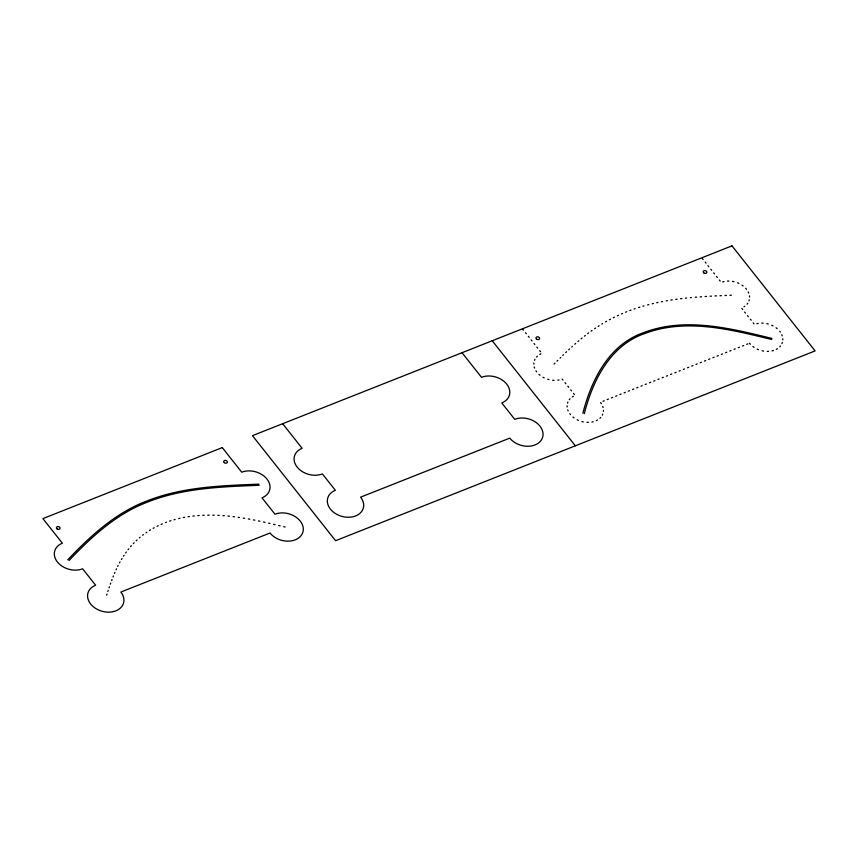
<?xml version="1.0" encoding="UTF-8"?>
<svg xmlns="http://www.w3.org/2000/svg" width="858" height="858" viewBox="0 0 858 858"><rect width="100%" height="100%" fill="white"/><g stroke="black" fill="none" stroke-linecap="round" stroke-linejoin="round"><path stroke-width="1.29" d="M533.826 364.124L533.88 363.02M567.084 405.845L567.117 406.96M782.807 339.843L782.796 338.792M603.399 411.411L603.453 410.371M749.281 299.828L748.991 300.815M567.503 403.121L567.867 402.08M582.882 413.256C591.376 380.083 608.751 344.798 643.318 332.765C684.974 316.656 730.362 328.292 771.932 338.427M584.298 413.685C592.76 380.437 610.328 345.034 645.162 333.387C686.282 318.018 730.791 329.558 771.707 339.5M782.335 342.546L781.949 343.575M106.682 595.141L107.014 594.09M107.861 591.473L108.205 590.433M109.084 587.827L109.438 586.786M110.339 584.18L110.703 583.15M111.647 580.566L112.033 579.525M534.502 360.339L534.952 359.33M602.756 414.146L602.305 415.154M113.02 576.962L113.428 575.943M114.489 573.391L114.918 572.383M116.077 569.787L116.506 568.854M117.707 566.355L118.157 565.476M119.498 562.912L120.034 561.936M121.418 559.523L121.997 558.558M123.477 556.188L124.099 555.255M747.736 303.282L747.05 304.182M125.686 552.938L126.351 552.016M569.262 399.678L570.002 398.809M128.056 549.753L128.764 548.863M780.458 346.021L779.74 346.825M130.588 546.664L131.349 545.806M536.54 357.014L537.355 356.188M600.707 417.46L599.946 418.243M133.29 543.672L134.095 542.846M67.814 559.759C90.433 535.907 115.508 512.816 146.772 501.04C182.293 486.883 221.139 485.671 258.837 484.148M69.015 560.531C91.538 536.797 116.474 513.781 147.587 502.069C182.947 487.977 221.611 486.797 259.137 485.274M554.15 364.06L554.965 363.234M557.839 360.349L557.014 361.175M560.102 358.086L560.724 357.475M562.848 355.384L563.513 354.729M565.733 352.584L566.58 351.78M136.186 540.776L137.023 539.993M568.704 349.764L569.562 348.959M571.718 346.975L572.361 346.396M574.785 344.219L575.675 343.436M139.371 537.891L140.122 537.258M577.906 341.505L578.818 340.744M581.134 338.803L582.024 338.084M584.448 336.154L585.295 335.489M142.632 535.242L143.393 534.663M587.687 333.665L588.652 332.947M744.851 306.22L743.961 306.81M591.098 331.167L592.031 330.502M145.989 532.775L146.836 532.196M594.583 328.743L595.591 328.056M572.275 396.9L573.337 396.267M598.155 326.383L599.141 325.75M777.423 348.702L776.351 349.324M149.431 530.512L150.461 529.879M601.812 324.099L602.595 323.627M539.789 354.408L540.905 353.828M605.555 321.889L606.638 321.278M597.447 420.066L596.331 420.645M153.142 528.313L154.172 527.745M609.437 319.755L610.499 319.187M613.298 317.75L614.435 317.181M157.035 526.265L158.183 525.707M617.406 315.755L618.457 315.272M161.089 524.377L162.269 523.863M621.428 313.942L622.565 313.449M625.557 312.215L626.694 311.754M602.96 401.233L604.171 400.75M607.185 399.56L608.397 399.077M611.411 397.887L612.623 397.404M615.647 396.214L616.848 395.731M619.873 394.541L621.074 394.058M624.098 392.867L625.31 392.385M628.324 391.184L629.536 390.712M632.55 389.511L633.762 389.039M636.775 387.837L637.987 387.366M641.012 386.164L642.213 385.692M645.237 384.491L646.439 384.019M649.463 382.818L650.675 382.346M653.689 381.145L654.901 380.673M657.914 379.472L659.126 379M662.14 377.799L663.352 377.327M666.376 376.126L667.578 375.654M670.602 374.453L671.803 373.981M674.828 372.78L676.04 372.308M679.053 371.106L680.265 370.635M683.279 369.433L684.491 368.961M687.505 367.76L688.717 367.288M691.741 366.087L692.942 365.615M695.967 364.414L697.168 363.942M700.192 362.741L701.404 362.269M704.418 361.068L705.63 360.596M708.644 359.395L709.856 358.923M712.869 357.722L714.081 357.25M717.106 356.049L718.307 355.577M721.331 354.375L722.533 353.904M725.557 352.702L726.769 352.23M729.783 351.029L730.995 350.557M734.008 349.356L735.22 348.884M738.234 347.683L739.446 347.211M742.47 346.01L743.672 345.538M746.696 344.337L747.897 343.865M165.519 522.565L166.506 522.2M629.804 310.564L631.027 310.113M634.116 309.009L635.135 308.666M169.605 521.117L170.871 520.709M638.513 307.561L639.778 307.164M773.358 350.536L772.05 350.879M722.704 281.907L724.013 281.574M642.974 306.209L644.036 305.898M174.056 519.755L175.096 519.465M647.565 304.933L648.798 304.611M593.157 421.761L591.913 422.029M652.252 303.753L653.399 303.485M756.906 323.67L758.247 323.402M178.625 518.564L179.944 518.264M656.713 302.735L657.968 302.466M559.03 379.944L557.754 380.158M661.4 301.769L662.558 301.544M183.29 517.567L184.642 517.31M666.205 300.879L667.406 300.665M670.902 300.096L672.275 299.882M188.041 516.731L189.414 516.527M675.707 299.388L677.091 299.195M680.544 298.745L681.938 298.584M192.878 516.087L194.273 515.937M685.413 298.187L686.615 298.058M690.315 297.683L691.43 297.587M695.227 297.254L696.632 297.136M197.78 515.604L199.185 515.508M700.149 296.868L701.565 296.761M705.104 296.525L706.509 296.439M710.059 296.224L711.475 296.149M716.441 295.892L715.025 295.956M768.521 351.351L767.266 351.372M727.455 281.113L728.892 281.092M720.001 295.72L721.417 295.656M202.735 515.304L204.161 515.24M724.978 295.495L726.394 295.431M729.954 295.281L731.381 295.216M588.416 422.361L586.969 422.34M207.733 515.154L209.17 515.143M761.754 323.101L763.202 323.144M212.763 515.175L214.21 515.208M554.021 380.341L552.659 380.255M217.825 515.336L219.273 515.411M222.898 515.637L224.356 515.755M227.981 516.076L229.44 516.226M233.076 516.634L234.534 516.816M238.17 517.31L239.393 517.492M243.254 518.082L244.712 518.329M763.545 351.051L762.097 350.772M732.518 281.413L733.965 281.703M248.337 518.951L249.785 519.219M253.41 519.905L254.858 520.184M583.258 421.868L581.906 421.557M258.473 520.924L259.92 521.224M766.827 323.638L768.264 323.992M263.524 521.996L264.972 522.318M268.575 523.133L270.013 523.455M273.616 524.292L275.053 524.635M278.646 525.482L280.083 525.825M283.676 526.683L285.113 527.037M548.948 379.611L547.704 379.268M758.483 349.646L757.217 349.109M737.494 282.797L738.845 283.376M578.421 420.356L577.177 419.776M771.728 325.236L773.047 325.868M544.197 377.885L542.985 377.263M754.075 347.34L752.916 346.525M741.988 285.146L743.135 285.971M574.034 417.867L572.994 417.063M776.082 327.756L777.176 328.625M539.961 375.236L538.921 374.335M750.385 344.219L749.527 343.211M745.656 288.277L746.481 289.243M570.516 414.639L569.744 413.642M702.327 258.505L703.142 259.534M705.169 262.098L705.973 263.116M708 265.68L708.815 266.709M710.842 269.262L711.657 270.291M713.684 272.855L714.489 273.874M716.516 276.437L717.331 277.466M719.358 280.03L720.173 281.049M741.848 308.451L742.653 309.47M744.68 312.033L745.495 313.063M747.522 315.615L748.337 316.645M750.364 319.208L751.168 320.227M753.195 322.79L754.01 323.82M522.683 329.14L523.487 330.169M525.514 332.732L526.329 333.751M528.356 336.315L529.171 337.344M531.199 339.897L532.003 340.926M534.03 343.49L534.845 344.508M536.872 347.072L537.676 348.101M539.703 350.665L540.519 351.683M562.194 379.086L563.009 380.105M565.036 382.668L565.851 383.698M567.878 386.25L568.682 387.28M570.709 389.843L571.525 390.862M573.552 393.425L574.367 394.455M492.224 340.755L575.343 445.806M462.022 352.713L481.488 377.305A18.49 13.739 15.6 0 1 506.724 384.137A18.49 13.739 15.6 0 1 501.758 402.928L514.736 419.326A18.49 13.739 15.6 0 1 539.972 426.158A18.49 13.739 15.6 0 1 535.006 444.948A18.49 13.739 15.6 0 1 509.77 438.116L360.607 497.157A18.49 13.739 15.6 0 1 355.641 515.937A18.49 13.739 15.6 0 1 330.405 509.105A18.49 13.739 15.6 0 1 335.371 490.315L322.394 473.927A18.49 13.739 15.6 0 1 297.158 467.084A18.49 13.739 15.6 0 1 302.123 448.305L282.657 423.702M779.729 331.263L780.319 332.067M536.668 371.868L535.939 370.817M600.643 402.616L601.372 403.668M748.208 291.956L748.712 293.061M568.125 410.832L567.739 409.856M781.831 334.781L782.249 335.896M534.566 368.071L534.212 366.945M602.724 406.424L603.077 407.55M749.463 295.881L749.56 297.007M222.265 447.608L42.9 518.607L62.366 543.2A18.49 13.739 15.6 0 0 57.4 561.99A18.49 13.739 15.6 0 0 82.636 568.822L95.613 585.22A18.49 13.739 15.6 0 0 90.648 604A18.49 13.739 15.6 0 0 115.884 610.842A18.49 13.739 15.6 0 0 120.849 592.052L270.013 533.011A18.49 13.739 15.6 0 0 295.249 539.843A18.49 13.739 15.6 0 0 300.214 521.053A18.49 13.739 15.6 0 0 274.978 514.221L262.001 497.822A18.49 13.739 15.6 0 0 266.967 479.043A18.49 13.739 15.6 0 0 241.731 472.2L222.265 447.608M731.981 245.86L252.466 435.66L335.585 540.701L815.1 350.911L731.981 245.86M224.26 462.612A1.845 1.373 15.6 0 0 227.306 462.365A1.845 1.373 15.6 0 0 225.086 460.381A1.845 1.373 15.6 0 0 224.26 462.612M56.971 528.828A1.845 1.373 15.6 0 0 60.017 528.571A1.845 1.373 15.6 0 0 57.797 526.587A1.845 1.373 15.6 0 0 56.971 528.828M703.775 272.823A1.845 1.373 15.6 0 0 706.82 272.565A1.845 1.373 15.6 0 0 704.6 270.581A1.845 1.373 15.6 0 0 703.775 272.823M536.486 339.028A1.845 1.373 15.6 0 0 539.532 338.781A1.845 1.373 15.6 0 0 537.312 336.797A1.845 1.373 15.6 0 0 536.486 339.028"/></g></svg>
